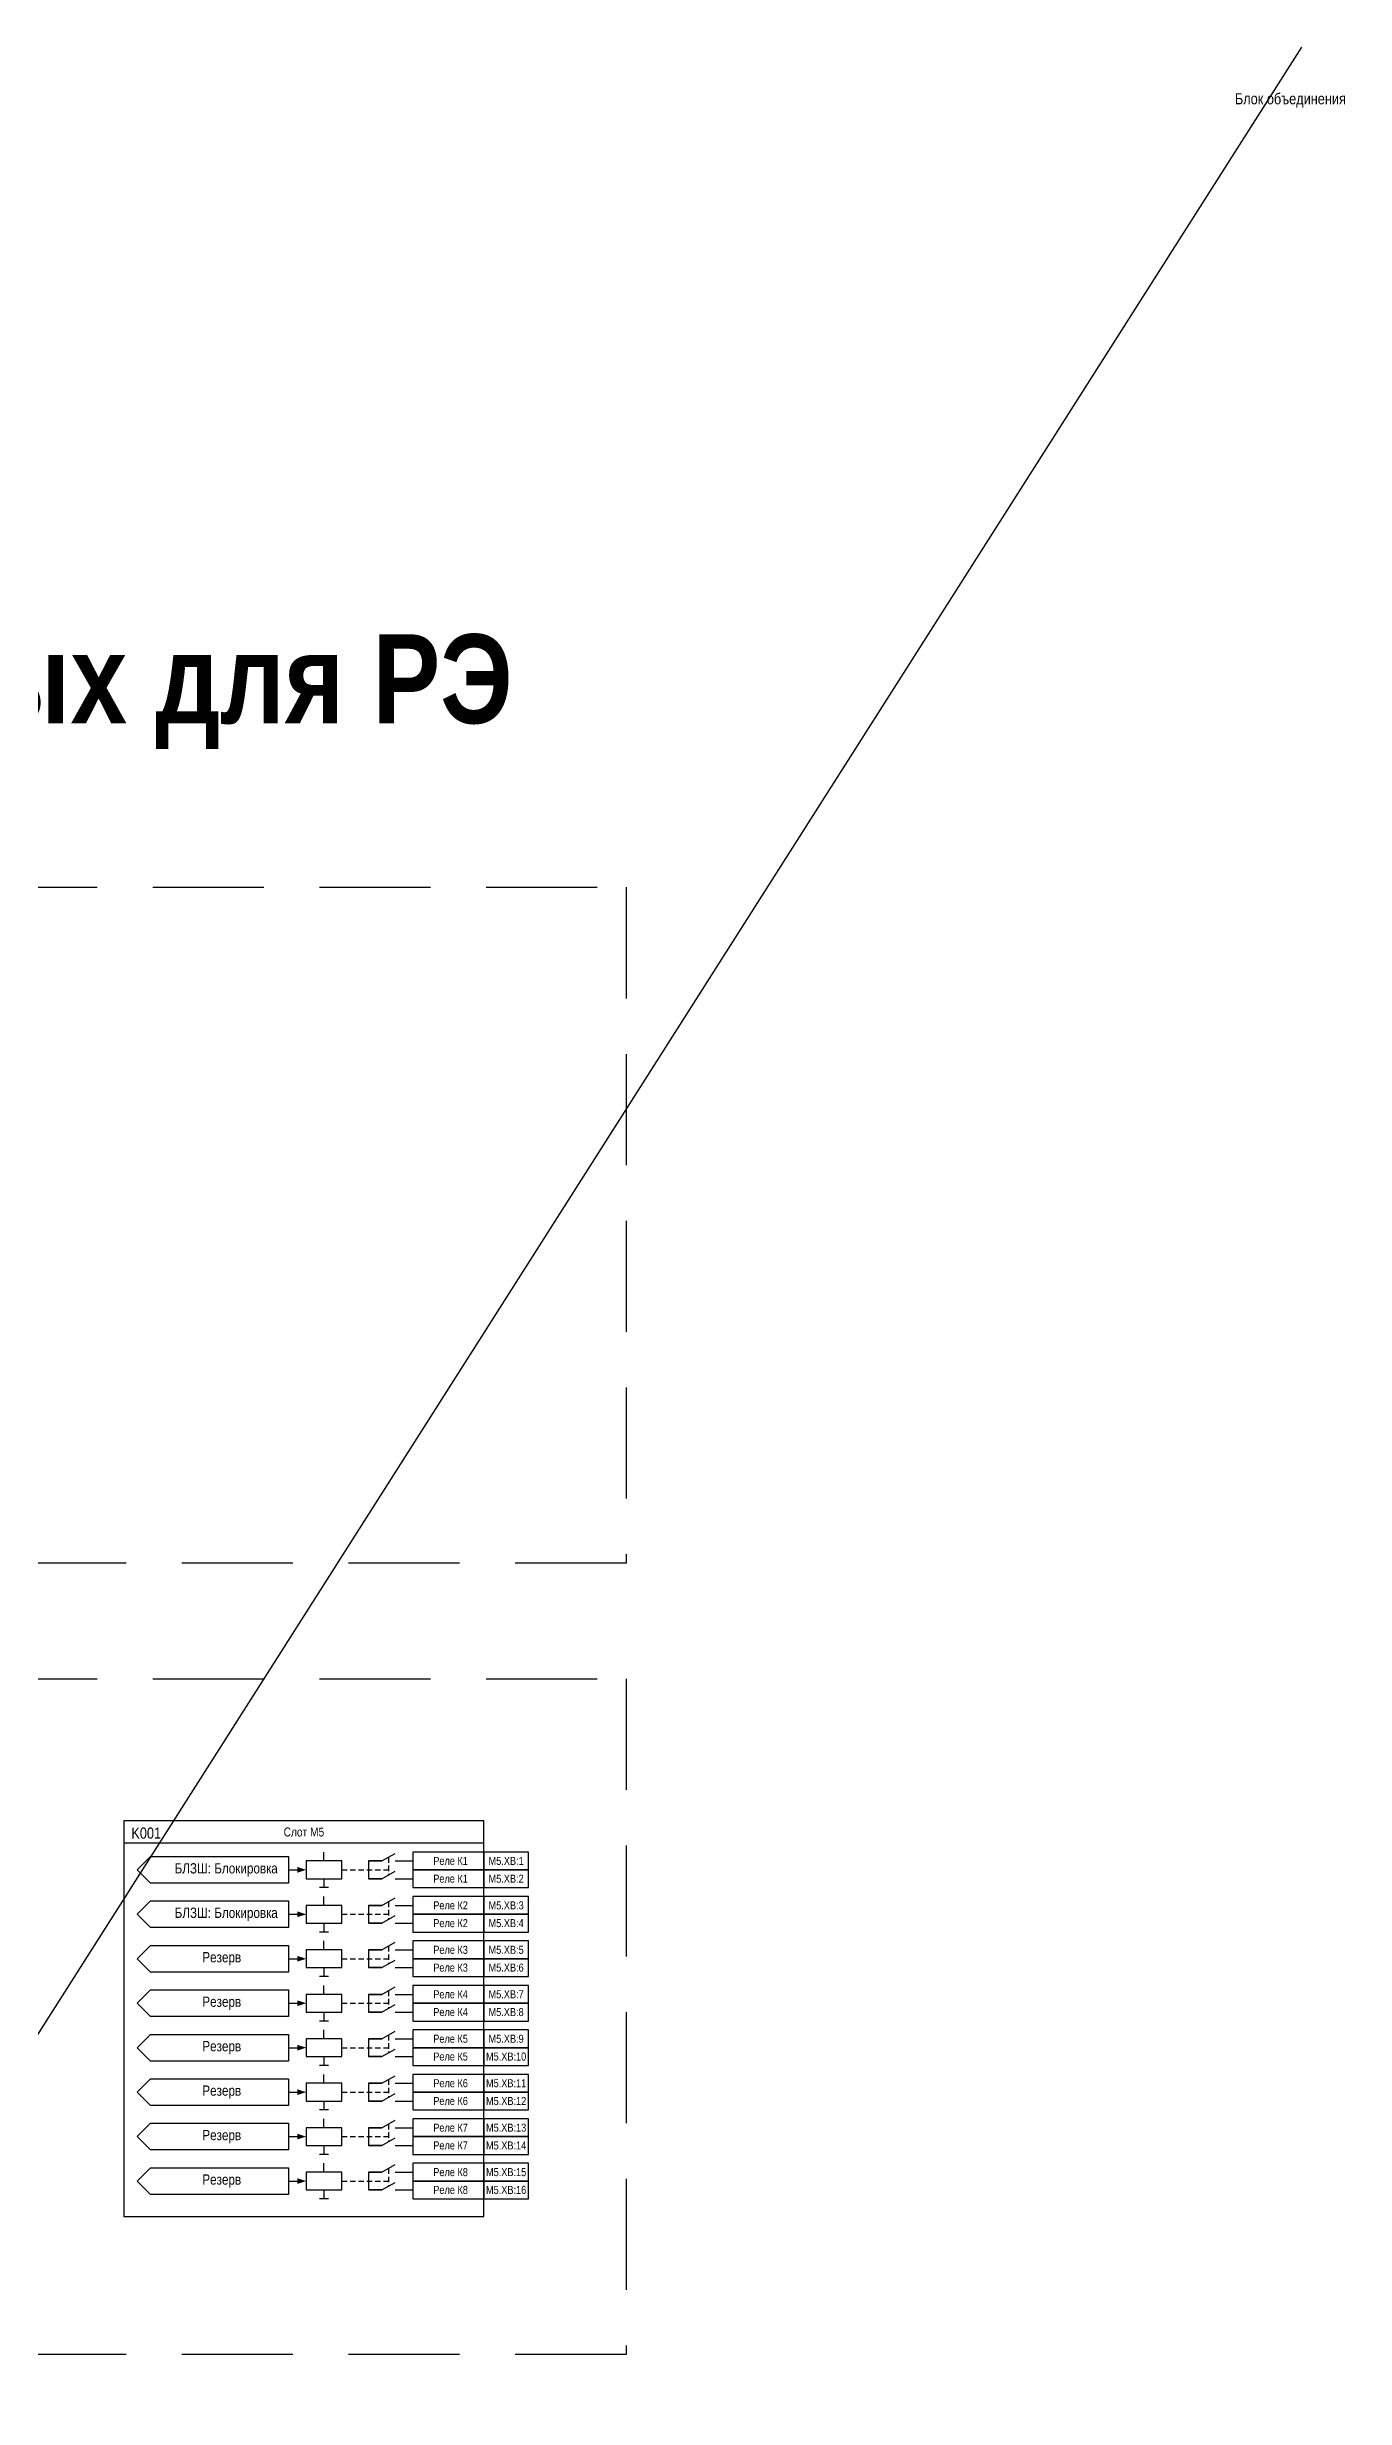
# Model space of a CAD drawing. Header units: millimetres. Extents: x 1657 to 8204, y -558 to 594.
# Drawn here: x 2719 to 3011, y 61 to 590 of the extents above; entities that cross this region are included whole.
import ezdxf
from ezdxf.enums import TextEntityAlignment as Align

# ---------------------------------------------------------------- set-up
doc = ezdxf.new("R2010")
doc.units = ezdxf.units.MM
doc.linetypes.add('штриховая2', pattern=[0.375, 0.25, -0.125])
doc.layers.add('_ОРЗ_0.3', color=7, linetype='Continuous', lineweight=30)
doc.layers.add('TEXT', color=7, linetype='Continuous', lineweight=25)
doc.layers.add('Основная', color=7, linetype='Continuous')
doc.styles.add('1.8_Gost_RD', font='ARIALN.TTF', dxfattribs={"height": 1.8})
doc.styles.add('2.5_Gost_RD', font='ARIALN.TTF', dxfattribs={"height": 2.5})
doc.styles.add('2.5_ISOCPEUR', font='isocpeur.ttf', dxfattribs={"width": 0.9, "height": 2.5})

# ---------------------------------------------------------------- blocks, each defined once
blk = doc.blocks.new('*U100')
at = {"layer": 'Основная', "color": 0}
blk.add_line((0, 0), (6, 3.4), dxfattribs=at)
blk = doc.blocks.new('*U186')
at = {"layer": 'Основная', "color": 0}
for p, q in [((-3, 0), (-9, 0)), ((9, 0), (3, 0))]:
    blk.add_line(p, q, dxfattribs=at)
at = {"layer": 'Основная', "ltscale": 0.25, "xscale": -1}
blk.add_blockref('*U100', (3, 0), dxfattribs=at)
at = {"layer": 'Основная', "style": '2.5_ISOCPEUR'}
for tag, p in [('ОУ', (-2, 10)), ('В1', (-14, 6)), ('В2', (-6, 4))]:
    blk.add_attdef(tag, text='', height=2.5, dxfattribs=at).set_placement(p, align=Align.MIDDLE_CENTER)
blk = doc.blocks.new('*U187')
at = {"layer": 'Основная', "color": 0}
for p, q in [((-3, 0), (-9, 0)), ((9, 0), (3, 0))]:
    blk.add_line(p, q, dxfattribs=at)
at = {"layer": 'Основная', "ltscale": 0.25, "xscale": -1}
blk.add_blockref('*U100', (3, 0), dxfattribs=at)
at = {"layer": 'Основная', "style": '2.5_ISOCPEUR'}
for tag, p in [('ОУ', (-2, 10)), ('В1', (-14, 6)), ('В2', (-6, 4))]:
    blk.add_attdef(tag, text='', height=2.5, dxfattribs=at).set_placement(p, align=Align.MIDDLE_CENTER)
blk = doc.blocks.new('*U185')
at = {"layer": 'Основная', "color": 0}
for p, q in [((-3, 0), (-9, 0)), ((9, 0), (3, 0))]:
    blk.add_line(p, q, dxfattribs=at)
at = {"layer": 'Основная', "ltscale": 0.25, "xscale": -1}
blk.add_blockref('*U100', (3, 0), dxfattribs=at)
at = {"layer": 'Основная', "style": '2.5_ISOCPEUR'}
for tag, p in [('ОУ', (-2, 10)), ('В1', (-14, 6)), ('В2', (-6, 4))]:
    blk.add_attdef(tag, text='', height=2.5, dxfattribs=at).set_placement(p, align=Align.MIDDLE_CENTER)
blk = doc.blocks.new('*U183')
at = {"layer": 'Основная', "color": 0}
for p, q in [((-3, 0), (-9, 0)), ((9, 0), (3, 0))]:
    blk.add_line(p, q, dxfattribs=at)
at = {"layer": 'Основная', "ltscale": 0.25, "xscale": -1}
blk.add_blockref('*U100', (3, 0), dxfattribs=at)
at = {"layer": 'Основная', "style": '2.5_ISOCPEUR'}
for tag, p in [('ОУ', (-2, 10)), ('В1', (-14, 6)), ('В2', (-6, 4))]:
    blk.add_attdef(tag, text='', height=2.5, dxfattribs=at).set_placement(p, align=Align.MIDDLE_CENTER)
blk = doc.blocks.new('*U184')
at = {"ltscale": 0.25}
blk.add_line((0, 0), (3, 0), dxfattribs=at)
blk.add_lwpolyline([(2, 0, 1.3, 0, 0), (4, 0, 0, 0, 0)], format="xyseb", dxfattribs=at)
blk = doc.blocks.new('*U176')
at = {"ltscale": 0.25}
blk.add_line((0, 0), (3, 0), dxfattribs=at)
blk.add_lwpolyline([(2, 0, 1.3, 0, 0), (4, 0, 0, 0, 0)], format="xyseb", dxfattribs=at)

msp = doc.modelspace()

# ---------------------------------------------------------------- linework, layer by layer
at = {"color": 1, "ltscale": 100}
msp.add_line((3001, 590), (2378, -389), dxfattribs=at)
at = {"ltscale": 100}
for p, q in [((2781, 182), (2781, 184)), ((2794, 182), (2791, 182)), ((2800, 182), (2801, 182)), ((2782, 176), (2780, 176)), ((2781, 178), (2781, 176)), ((2794, 178), (2791, 178)), ((2800, 178), (2801, 178)), ((2781, 172), (2781, 174)), ((2794, 172), (2791, 172)), ((2800, 172), (2801, 172)), ((2782, 166), (2780, 166)), ((2781, 168), (2781, 166)), ((2781, 162), (2781, 164)), ((2794, 168), (2791, 168)), ((2800, 168), (2801, 168)), ((2794, 162), (2791, 162)), ((2800, 162), (2801, 162)), ((2782, 156), (2780, 156)), ((2781, 158), (2781, 156)), ((2781, 152), (2781, 154)), ((2794, 158), (2791, 158)), ((2800, 158), (2801, 158)), ((2794, 152), (2791, 152)), ((2800, 152), (2801, 152)), ((2782, 146), (2780, 146)), ((2781, 148), (2781, 146)), ((2781, 142), (2781, 144)), ((2794, 148), (2791, 148)), ((2800, 148), (2801, 148)), ((2781, 138), (2781, 136)), ((2794, 142), (2791, 142)), ((2794, 138), (2791, 138)), ((2800, 142), (2801, 142)), ((2800, 138), (2801, 138)), ((2782, 136), (2780, 136)), ((2781, 132), (2781, 134)), ((2781, 128), (2781, 126)), ((2794, 132), (2791, 132)), ((2794, 128), (2791, 128)), ((2800, 132), (2801, 132)), ((2800, 128), (2801, 128)), ((2782, 126), (2780, 126)), ((2781, 122), (2781, 124)), ((2794, 122), (2791, 122)), ((2800, 122), (2801, 122)), ((2781, 118), (2781, 116)), ((2794, 118), (2791, 118)), ((2800, 118), (2801, 118)), ((2782, 116), (2780, 116)), ((2781, 112), (2781, 114)), ((2794, 112), (2791, 112)), ((2800, 112), (2801, 112)), ((2782, 106), (2780, 106)), ((2781, 108), (2781, 106)), ((2794, 108), (2791, 108)), ((2800, 108), (2801, 108))]:
    msp.add_line(p, q, dxfattribs=at)
at = {"linetype": 'штриховая2', "ltscale": 100}
for points in [[(2480, 401), (2849, 401), (2849, 249), (2480, 249)], [(2480, 223), (2849, 223), (2849, 71), (2480, 71)]]:
    msp.add_lwpolyline(points, close=True, dxfattribs=at)
at = {"ltscale": 100}
for points in [[(2817, 186), (2736, 186)], [(2791, 182), (2791, 178)], [(2791, 172), (2791, 168)], [(2791, 162), (2791, 158)], [(2791, 152), (2791, 148)], [(2791, 142), (2791, 138)], [(2791, 132), (2791, 128)], [(2791, 122), (2791, 118)], [(2791, 112), (2791, 108)]]:
    msp.add_lwpolyline(points, dxfattribs=at)
for points in [[(2785, 182), (2777, 182), (2777, 178), (2785, 178)], [(2817, 184), (2801, 184), (2801, 180), (2817, 180)], [(2817, 180), (2801, 180), (2801, 176), (2817, 176)], [(2827, 184), (2817, 184), (2817, 180), (2827, 180)], [(2827, 180), (2817, 180), (2817, 176), (2827, 176)], [(2785, 172), (2777, 172), (2777, 168), (2785, 168)], [(2817, 174), (2801, 174), (2801, 170), (2817, 170)], [(2817, 170), (2801, 170), (2801, 166), (2817, 166)], [(2827, 174), (2817, 174), (2817, 170), (2827, 170)], [(2827, 170), (2817, 170), (2817, 166), (2827, 166)], [(2817, 164), (2801, 164), (2801, 160), (2817, 160)], [(2827, 164), (2817, 164), (2817, 160), (2827, 160)], [(2785, 162), (2777, 162), (2777, 158), (2785, 158)], [(2817, 160), (2801, 160), (2801, 156), (2817, 156)], [(2827, 160), (2817, 160), (2817, 156), (2827, 156)], [(2817, 154), (2801, 154), (2801, 150), (2817, 150)], [(2827, 154), (2817, 154), (2817, 150), (2827, 150)], [(2785, 152), (2777, 152), (2777, 148), (2785, 148)], [(2817, 150), (2801, 150), (2801, 146), (2817, 146)], [(2827, 150), (2817, 150), (2817, 146), (2827, 146)], [(2817, 144), (2801, 144), (2801, 140), (2817, 140)], [(2827, 144), (2817, 144), (2817, 140), (2827, 140)], [(2785, 142), (2777, 142), (2777, 138), (2785, 138)], [(2817, 140), (2801, 140), (2801, 136), (2817, 136)], [(2827, 140), (2817, 140), (2817, 136), (2827, 136)], [(2817, 134), (2801, 134), (2801, 130), (2817, 130)], [(2827, 134), (2817, 134), (2817, 130), (2827, 130)], [(2785, 132), (2777, 132), (2777, 128), (2785, 128)], [(2817, 130), (2801, 130), (2801, 126), (2817, 126)], [(2827, 130), (2817, 130), (2817, 126), (2827, 126)], [(2785, 122), (2777, 122), (2777, 118), (2785, 118)], [(2817, 124), (2801, 124), (2801, 120), (2817, 120)], [(2827, 124), (2817, 124), (2817, 120), (2827, 120)], [(2817, 120), (2801, 120), (2801, 116), (2817, 116)], [(2827, 120), (2817, 120), (2817, 116), (2827, 116)], [(2785, 112), (2777, 112), (2777, 108), (2785, 108)], [(2817, 114), (2801, 114), (2801, 110), (2817, 110)], [(2827, 114), (2817, 114), (2817, 110), (2827, 110)], [(2817, 110), (2801, 110), (2801, 106), (2817, 106)], [(2827, 110), (2817, 110), (2817, 106), (2827, 106)]]:
    msp.add_lwpolyline(points, close=True, dxfattribs=at)
at = {"linetype": 'штриховая2', "ltscale": 5}
for points in [[(2785, 180), (2795.5, 180)], [(2795.5, 182.86), (2795.5, 178.86)], [(2785, 170), (2795.5, 170)], [(2795.5, 172.86), (2795.5, 168.86)], [(2785, 160), (2795.5, 160)], [(2795.5, 162.86), (2795.5, 158.86)], [(2785, 150), (2795.5, 150)], [(2795.5, 152.86), (2795.5, 148.86)], [(2795.5, 142.86), (2795.5, 138.86)], [(2785, 140), (2795.5, 140)], [(2795.5, 132.86), (2795.5, 128.86)], [(2785, 130), (2795.5, 130)], [(2795.5, 122.86), (2795.5, 118.86)], [(2785, 120), (2795.5, 120)], [(2795.5, 112.86), (2795.5, 108.86)], [(2785, 110), (2795.5, 110)]]:
    msp.add_lwpolyline(points, dxfattribs=at)
at = {"layer": '_ОРЗ_0.3', "ltscale": 100}
msp.add_lwpolyline([(2817, 191), (2736, 191), (2736, 102), (2817, 102)], close=True, dxfattribs=at)
at = {"layer": 'Основная', "ltscale": 100}
for points in [[(2773, 183), (2773, 177), (2742, 177), (2739, 180), (2742, 183)], [(2773, 173), (2773, 167), (2742, 167), (2739, 170), (2742, 173)], [(2773, 163), (2773, 157), (2742, 157), (2739, 160), (2742, 163)], [(2773, 153), (2773, 147), (2742, 147), (2739, 150), (2742, 153)], [(2773, 143), (2773, 137), (2742, 137), (2739, 140), (2742, 143)], [(2773, 133), (2773, 127), (2742, 127), (2739, 130), (2742, 133)], [(2773, 123), (2773, 117), (2742, 117), (2739, 120), (2742, 123)], [(2773, 113), (2773, 107), (2742, 107), (2739, 110), (2742, 113)]]:
    msp.add_lwpolyline(points, close=True, dxfattribs=at)

# ---------------------------------------------------------------- block references
at = {"ltscale": 0.35}
for name, p in [('*U184', (2773, 180)), ('*U176', (2773, 170)), ('*U184', (2773, 160)), ('*U176', (2773, 150)), ('*U184', (2773, 140)), ('*U176', (2773, 130)), ('*U184', (2773, 120)), ('*U176', (2773, 110))]:
    msp.add_blockref(name, p, dxfattribs=at)
at = {"layer": 'Основная', "ltscale": 0.25, "xscale": -0.5, "yscale": 0.5, "zscale": 0.5}
for name, p in [('*U185', (2795.5, 182)), ('*U183', (2795.5, 178)), ('*U186', (2795.5, 172)), ('*U187', (2795.5, 168)), ('*U185', (2795.5, 162)), ('*U183', (2795.5, 158)), ('*U186', (2795.5, 152)), ('*U187', (2795.5, 148)), ('*U185', (2795.5, 142)), ('*U183', (2795.5, 138)), ('*U186', (2795.5, 132)), ('*U187', (2795.5, 128)), ('*U185', (2795.5, 122)), ('*U183', (2795.5, 118)), ('*U186', (2795.5, 112)), ('*U187', (2795.5, 108))]:
    msp.add_blockref(name, p, dxfattribs=at)

# ---------------------------------------------------------------- texts
at = {"ltscale": 100, "attachment_point": 5}
for s, insert, char_height, width, style in [('\\pxsm0.7;Блок объединения', (2998.5, 578), 2.5, 41, '2.5_Gost_RD'), ('{\\fArial Narrow|b1|i0|c204|p34;Подключение вх/вых для РЭ}', (2658, 445), 20, 1350, '2.5_Gost_RD'), ('K001', (2741, 188.25), 2.5, 10, '2.5_Gost_RD'), ('Слот М5', (2776.5, 188.5), 2, 81, '1.8_Gost_RD'), ('\\pxi0.55556,qc;Реле К1', (2809, 182), 1.8, 16, '1.8_Gost_RD'), ('М5.XB:1', (2822, 182), 1.8, 10, '1.8_Gost_RD'), ('\\pxi0.55556,qc;Реле К1', (2809, 178), 1.8, 16, '1.8_Gost_RD'), ('М5.XB:2', (2822, 178), 1.8, 10, '1.8_Gost_RD'), ('\\pxi0.55556,qc;Реле К2', (2809, 172), 1.8, 16, '1.8_Gost_RD'), ('М5.XB:3', (2822, 172), 1.8, 10, '1.8_Gost_RD'), ('\\pxi0.55556,qc;Реле К2', (2809, 168), 1.8, 16, '1.8_Gost_RD'), ('М5.XB:4', (2822, 168), 1.8, 10, '1.8_Gost_RD'), ('\\pxsm0.7;Резерв', (2758, 160), 2.3, 28, '2.5_Gost_RD'), ('\\pxi0.55556,qc;Реле К3', (2809, 162), 1.8, 16, '1.8_Gost_RD'), ('\\pxi0.55556,qc;Реле К3', (2809, 158), 1.8, 16, '1.8_Gost_RD'), ('М5.XB:5', (2822, 162), 1.8, 10, '1.8_Gost_RD'), ('М5.XB:6', (2822, 158), 1.8, 10, '1.8_Gost_RD'), ('\\pxsm0.7;Резерв', (2758, 150), 2.3, 28, '2.5_Gost_RD'), ('\\pxi0.55556,qc;Реле К4', (2809, 152), 1.8, 16, '1.8_Gost_RD'), ('\\pxi0.55556,qc;Реле К4', (2809, 148), 1.8, 16, '1.8_Gost_RD'), ('М5.XB:7', (2822, 152), 1.8, 10, '1.8_Gost_RD'), ('М5.XB:8', (2822, 148), 1.8, 10, '1.8_Gost_RD'), ('\\pxi0.55556,qc;Реле К5', (2809, 142), 1.8, 16, '1.8_Gost_RD'), ('М5.XB:9', (2822, 142), 1.8, 10, '1.8_Gost_RD'), ('\\pxsm0.7;Резерв', (2758, 140), 2.3, 28, '2.5_Gost_RD'), ('\\pxi0.55556,qc;Реле К5', (2809, 138), 1.8, 16, '1.8_Gost_RD'), ('М5.XB:10', (2822, 138), 1.8, 10, '1.8_Gost_RD'), ('\\pxi0.55556,qc;Реле К6', (2809, 132), 1.8, 16, '1.8_Gost_RD'), ('М5.XB:11', (2822, 132), 1.8, 10, '1.8_Gost_RD'), ('\\pxsm0.7;Резерв', (2758, 130), 2.3, 28, '2.5_Gost_RD'), ('\\pxi0.55556,qc;Реле К6', (2809, 128), 1.8, 16, '1.8_Gost_RD'), ('М5.XB:12', (2822, 128), 1.8, 10, '1.8_Gost_RD'), ('\\pxi0.55556,qc;Реле К7', (2809, 122), 1.8, 16, '1.8_Gost_RD'), ('М5.XB:13', (2822, 122), 1.8, 10, '1.8_Gost_RD'), ('\\pxsm0.7;Резерв', (2758, 120), 2.3, 28, '2.5_Gost_RD'), ('\\pxi0.55556,qc;Реле К7', (2809, 118), 1.8, 16, '1.8_Gost_RD'), ('М5.XB:14', (2822, 118), 1.8, 10, '1.8_Gost_RD'), ('\\pxsm0.7;Резерв', (2758, 110), 2.3, 28, '2.5_Gost_RD'), ('\\pxi0.55556,qc;Реле К8', (2809, 112), 1.8, 16, '1.8_Gost_RD'), ('М5.XB:15', (2822, 112), 1.8, 10, '1.8_Gost_RD'), ('\\pxi0.55556,qc;Реле К8', (2809, 108), 1.8, 16, '1.8_Gost_RD'), ('М5.XB:16', (2822, 108), 1.8, 10, '1.8_Gost_RD')]:
    msp.add_mtext(s, dxfattribs=dict(at, insert=insert, char_height=char_height, width=width, style=style))
at = {"layer": 'TEXT', "ltscale": 100, "char_height": 2.3, "width": 29.7284, "attachment_point": 5, "style": '2.5_Gost_RD'}
for insert in [(2759, 180), (2759, 170)]:
    msp.add_mtext('\\pxsm0.7;БЛЗШ: Блокировка', dxfattribs=dict(at, insert=insert))

doc.saveas('drawing.dxf')
